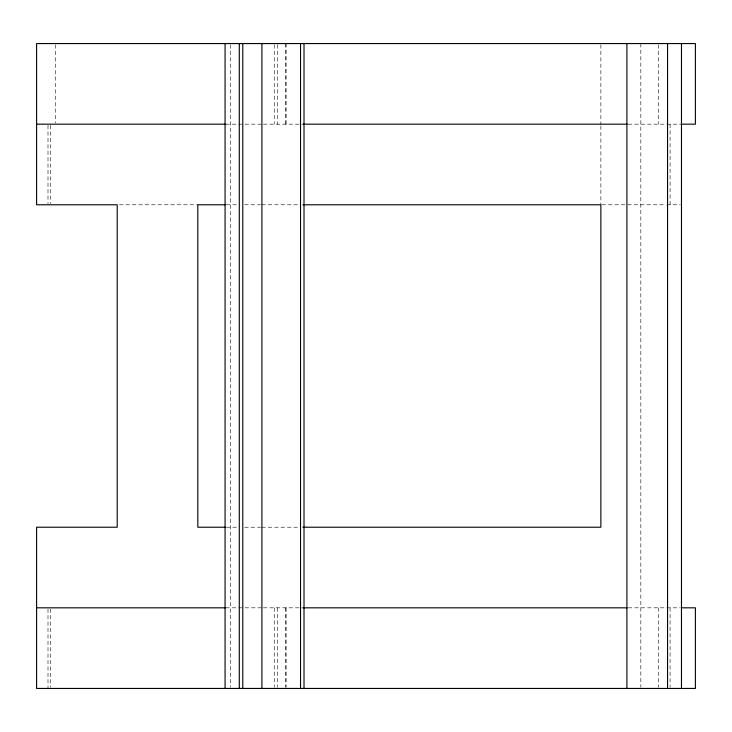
<?xml version="1.0" encoding="UTF-8"?>
<svg xmlns="http://www.w3.org/2000/svg" width="732" height="732" viewBox="0 0 732 732"><rect width="100%" height="100%" fill="white"/><g stroke="black" fill="none" stroke-linecap="round" stroke-linejoin="round"><path stroke-width="0.55" stroke-dasharray="3.66 2.75" d="M225.758 124.175L262.898 124.175M263.364 124.175L303.277 124.175M628.266 124.175L681.474 124.175M119.481 204.777L197.823 204.777M226.362 204.777L237.781 204.777M244.634 204.777L260.619 204.777M261.763 204.777L299.434 204.777M602.006 204.777L665.58 204.777M666.715 204.777L680.339 204.777M226.362 527.223L237.781 527.223M244.634 527.223L260.619 527.223M261.763 527.223L299.434 527.223M225.758 607.825L262.88 607.825M263.364 607.825L304.009 607.825M628.266 607.825L680.348 607.825M670.082 124.175L670.082 204.777M670.082 607.825L670.082 687.302M658.681 44.698L658.681 124.175M658.681 607.825L658.681 687.302M640.829 43.563L640.829 687.302M600.871 44.707L600.871 124.742M600.871 125.886L600.871 204.777M286.13 43.563L286.13 124.175M286.13 607.825L286.13 687.302M285.636 43.563L285.636 124.175M285.636 607.825L285.636 687.302M277.721 44.698L277.721 124.175M277.721 607.825L277.721 687.302M274.235 44.698L274.235 124.175M274.235 607.825L274.235 687.302M230.589 44.707L230.589 687.293M55.266 44.698L55.266 123.031M50.526 125.309L50.526 203.642M50.526 608.969L50.526 687.302M48.001 125.309L48.001 203.642M48.001 608.969L48.001 688.437"/><path stroke-width="1.1" d="M36.6 124.175L225.246 124.175M303.268 124.175L627.132 124.175M681.474 124.175L695.4 124.175L695.4 43.563L36.6 43.563L36.6 204.777L117.212 204.777L117.212 527.223L36.6 527.223L36.6 688.437L695.4 688.437L695.4 607.825L681.474 607.825M225.218 204.777L197.823 204.777L197.823 527.223L225.218 527.223M302.865 204.777L600.871 204.777L600.871 527.223L302.865 527.223M36.6 607.825L225.209 607.825M303.268 607.825L627.132 607.825M681.474 43.563L681.474 688.437M667.557 43.563L667.557 688.437M626.903 43.563L626.903 688.437M304.009 43.563L304.009 688.437M300.532 43.563L300.532 688.437M261.91 43.563L261.91 688.437M242.786 43.563L242.786 688.437M239.3 43.563L239.3 688.437M225.072 43.563L225.072 688.437"/></g></svg>
